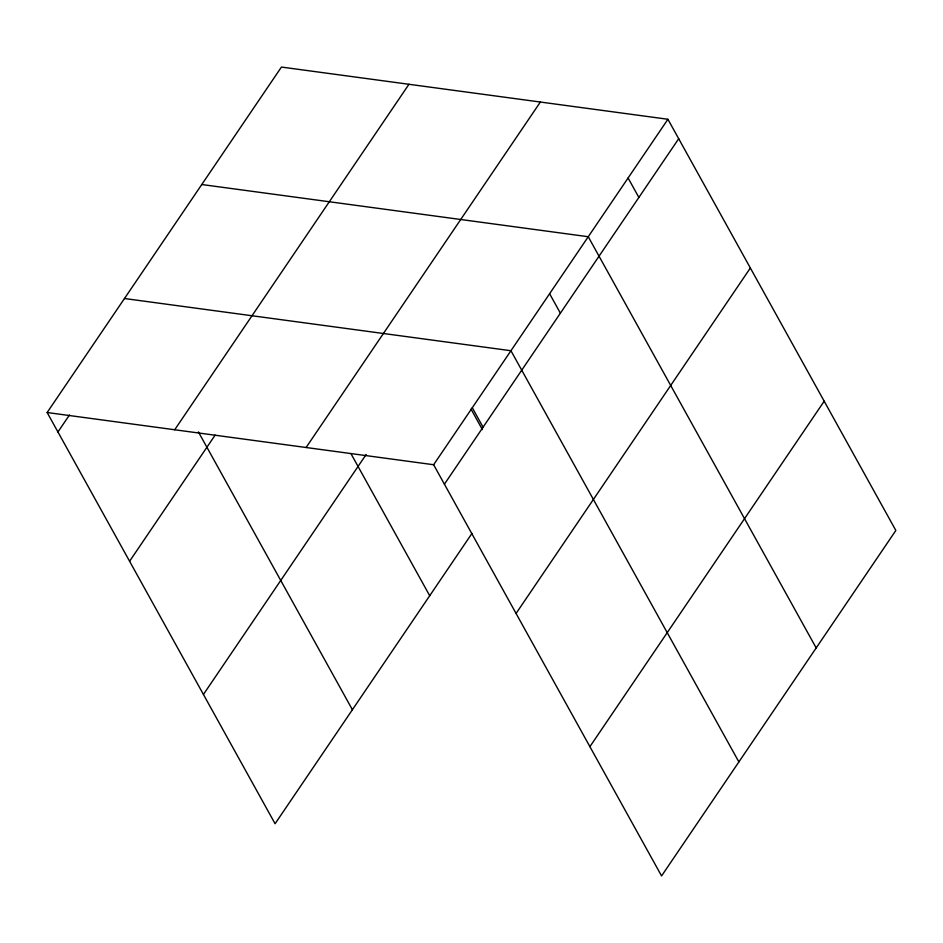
<?xml version="1.0" encoding="UTF-8"?>
<svg xmlns="http://www.w3.org/2000/svg" width="943" height="943" viewBox="0 0 943 943"><rect width="100%" height="100%" fill="white"/><g stroke="black" fill="none" stroke-linecap="round" stroke-linejoin="round"><path stroke-width="1.41" d="M47.15 412.527L281.438 67.059L667.915 119.266L895.85 530.473L661.562 875.941L433.627 464.734L47.15 412.527L275.085 823.734L471.983 533.396M57.936 431.988L69.452 415.003M174.691 429.76L408.967 84.281M129.592 561.262L215.134 435.124M306.086 447.512L540.374 102.033M203.429 694.461L366.179 454.455M433.627 464.734L667.915 119.266M444.412 484.183L678.701 138.715M516.069 613.469L750.357 267.989M589.905 746.667L824.194 401.188M201.778 184.522L588.255 236.728L816.19 647.935M124.464 298.518L510.941 350.725L738.876 761.932M628.085 177.991L638.871 197.441M549.604 293.721L560.378 313.182M472.29 407.73L483.064 427.191M471.052 409.144L482.403 429.619M350.949 453.642L429.713 595.728M198.395 431.894L352.399 709.725"/></g></svg>
